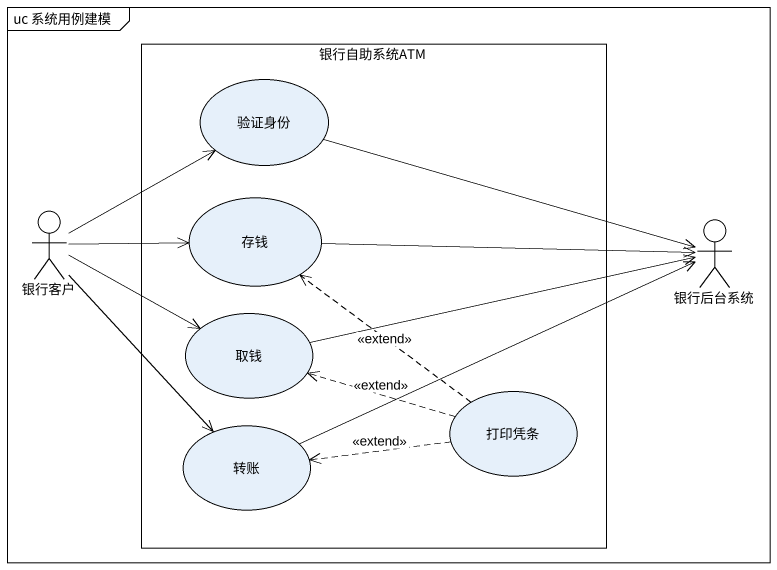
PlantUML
@startuml
mainframe uc 系统用例建模
rectangle 银行自助系统ATM {
  usecase 验证身份
  usecase 存钱
  usecase 取钱
  usecase 打印凭条
  usecase 转账
}
actor 银行客户
actor 银行后台系统
验证身份 -right-> 银行后台系统
银行客户 -up-> 验证身份
银行客户 -right-> 存钱
银行客户 -right-> 取钱
银行客户 --> 转账
银行后台系统 <-left- 存钱
银行后台系统 <-left- 取钱
打印凭条 .up.> 存钱 : <<extend>>
打印凭条 .left.> 取钱 : <<extend>>
打印凭条 .left.> 转账 : <<extend>>
转账 -right-> 银行后台系统
@enduml
